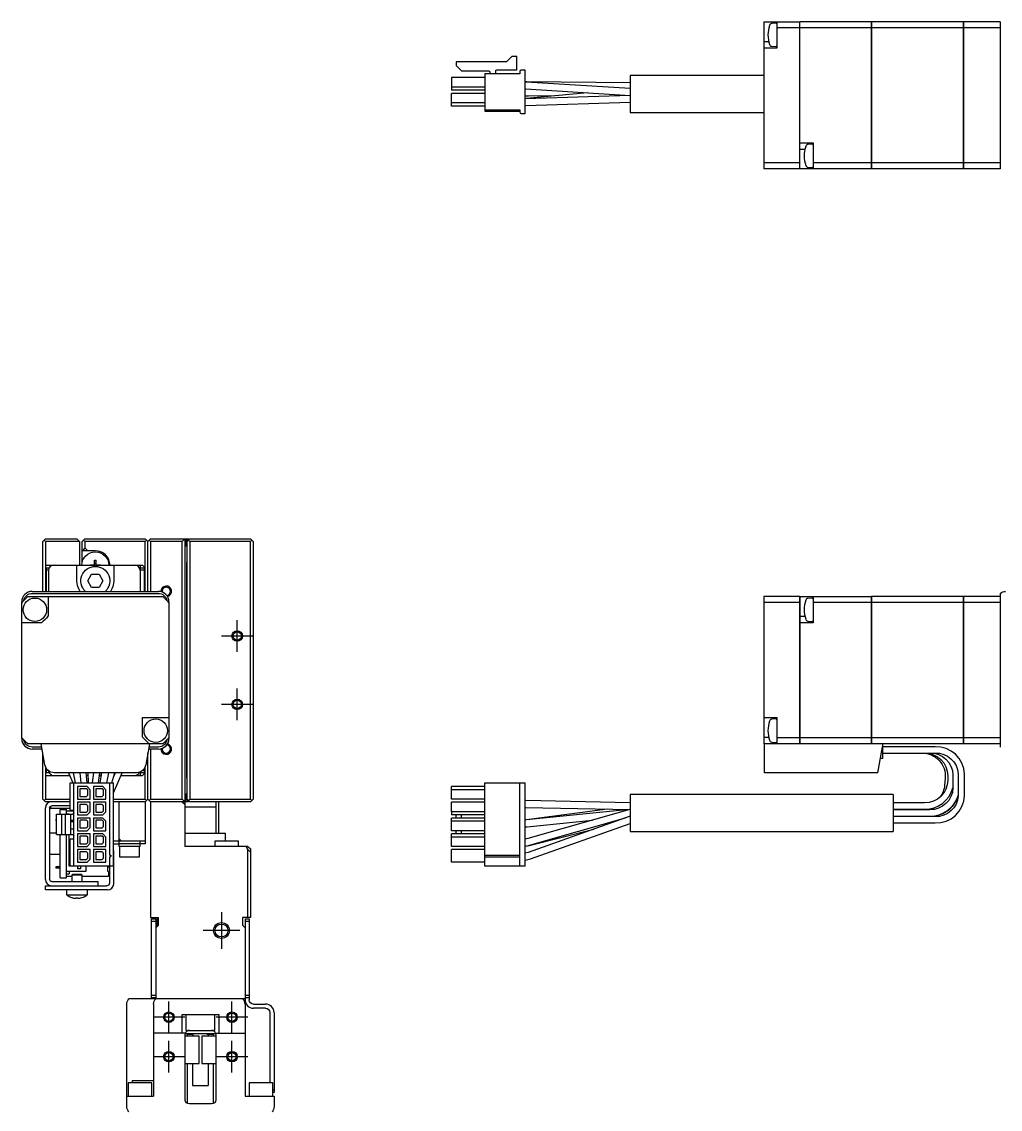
# Model space of a CAD drawing. Extents: x 0 to 695, y -8 to 408.
# Drawn here: x 0 to 186.2, y 200.8 to 407.7 of the extents above; entities that cross this region are included whole.
import ezdxf

# ---------------------------------------------------------------- set-up
doc = ezdxf.new("R2010")
doc.units = 0
doc.header["$LTSCALE"] = 0.5
doc.linetypes.add('CENTER', pattern=[50.8, 31.75, -6.35, 6.35, -6.35])
for name, color, linetype in [('MSM_CENTER', 1, 'CENTER'), ('MSM_CONTINUOUS', 7, 'CONTINUOUS'), ('MSM_NARROW', 5, 'CONTINUOUS')]:
    doc.layers.add(name, color=color, linetype=linetype)

msp = doc.modelspace()

# ---------------------------------------------------------------- linework, layer by layer
at = {"layer": 'MSM_CENTER'}
for p, q in [((41, 287.82), (41, 293.82)), ((44, 290.82), (38, 290.82)), ((41, 274.82), (41, 280.82)), ((44, 277.82), (38, 277.82)), ((38, 238.32), (38, 231.32)), ((41.5, 234.82), (34.5, 234.82)), ((28, 215.32), (28, 221.32)), ((40, 215.32), (40, 221.32)), ((31, 218.32), (25, 218.32)), ((43, 218.32), (37, 218.32)), ((28, 207.82), (28, 213.82)), ((40, 207.82), (40, 213.82)), ((31, 210.82), (25, 210.82)), ((43, 210.82), (37, 210.82))]:
    msp.add_line(p, q, dxfattribs=at)
at = {"layer": 'MSM_CONTINUOUS'}
for p, q in [((141.17, 407.65), (141.17, 379.65)), ((141.17, 407.65), (148.06, 407.65)), ((143.67, 407.65), (143.67, 402.65)), ((148.06, 379.65), (148.06, 407.65)), ((148.07, 407.64), (148.06, 407.64)), ((161.67, 407.65), (148.07, 407.65)), ((148.07, 379.65), (148.07, 407.65)), ((161.67, 379.65), (161.67, 407.65)), ((161.67, 407.64), (161.68, 407.64)), ((161.68, 407.65), (161.68, 379.65)), ((179.17, 407.65), (161.68, 407.65)), ((179.17, 379.65), (179.17, 407.65)), ((179.17, 407.64), (179.18, 407.64)), ((179.18, 407.65), (179.18, 379.65)), ((186.17, 407.65), (179.18, 407.65)), ((186.17, 407.65), (186.17, 379.65)), ((143.47, 407.39), (142.7, 407.32)), ((148.06, 406.5), (143.67, 406.5)), ((148.07, 406.5), (148.06, 406.5)), ((161.67, 406.5), (148.07, 406.5)), ((161.67, 406.5), (161.68, 406.5)), ((179.17, 406.5), (161.68, 406.5)), ((179.17, 406.5), (179.18, 406.5)), ((186.17, 406.5), (179.18, 406.5)), ((141.17, 403.9), (142.12, 403.9)), ((143.67, 402.65), (141.17, 402.65)), ((142.7, 402.99), (143.47, 402.92)), ((92.2, 400.02), (82.66, 400.02)), ((82.66, 400.02), (82.66, 399.32)), ((82.66, 399.32), (83.66, 398.32)), ((93.22, 401.04), (92.2, 400.02)), ((94.22, 401.04), (93.22, 401.04)), ((94.22, 398.51), (94.22, 401.04)), ((83.66, 398.32), (88.79, 398.32)), ((94.75, 397.76), (88.12, 397.76)), ((88.12, 397.76), (88.12, 390.65)), ((89.07, 398.04), (89.07, 397.76)), ((90.22, 397.76), (90.22, 398.36)), ((90.37, 398.51), (94.22, 398.51)), ((94.75, 398.17), (94.75, 397.76)), ((95.77, 398.47), (95.05, 398.47)), ((95.77, 390.19), (95.77, 398.47)), ((115.77, 397.42), (115.77, 390.42)), ((141.17, 397.42), (115.77, 397.42)), ((88.12, 397.03), (81.77, 397.03)), ((81.77, 397.03), (81.77, 394.63)), ((88.12, 395.23), (81.77, 395.23)), ((96.11, 396.2), (95.77, 396.21)), ((95.98, 396.19), (95.77, 396.2)), ((115.77, 394.96), (95.98, 396.19)), ((115.77, 396.05), (96.11, 396.2)), ((88.12, 394.63), (81.77, 394.63)), ((81.77, 391.63), (81.77, 394.03)), ((88.12, 394.03), (81.77, 394.03)), ((95.77, 394.9), (95.9, 394.9)), ((95.77, 394.89), (96.55, 394.86)), ((96.44, 393.51), (95.77, 393.51)), ((96.05, 393.04), (95.77, 393.02)), ((95.85, 393.01), (95.77, 393.01)), ((115.77, 393.65), (95.85, 393.01)), ((95.9, 394.9), (115.76, 393.65)), ((107.62, 394.16), (96.05, 393.04)), ((101.3, 393.55), (96.44, 393.51)), ((88.12, 392.23), (81.77, 392.23)), ((88.12, 391.63), (81.77, 391.63)), ((95.77, 391.71), (95.89, 391.71)), ((95.89, 391.71), (115.77, 392.35)), ((88.12, 390.9), (94.75, 390.9)), ((88.12, 390.65), (94.75, 390.65)), ((94.75, 390.9), (94.75, 390.49)), ((95.05, 390.19), (95.77, 390.19)), ((115.77, 390.42), (141.17, 390.42)), ((148.07, 384.65), (150.57, 384.65)), ((148.07, 383.4), (149.01, 383.4)), ((150.36, 384.39), (149.59, 384.32)), ((150.57, 384.65), (150.57, 379.65)), ((148.06, 380.81), (141.17, 380.81)), ((148.07, 380.82), (148.06, 380.82)), ((161.67, 380.81), (150.57, 380.81)), ((161.67, 380.82), (161.68, 380.82)), ((179.17, 380.81), (161.68, 380.81)), ((179.17, 380.82), (179.18, 380.82)), ((186.17, 380.81), (179.18, 380.81)), ((148.06, 379.65), (141.17, 379.65)), ((148.07, 379.66), (148.06, 379.66)), ((161.67, 379.65), (148.07, 379.65)), ((149.59, 379.99), (150.36, 379.92)), ((161.67, 379.66), (161.68, 379.66)), ((179.17, 379.65), (161.68, 379.65)), ((179.17, 379.66), (179.18, 379.66)), ((186.17, 379.65), (179.18, 379.65)), ((4, 308.82), (4.25, 309.07)), ((4, 299.32), (4, 308.82)), ((4.25, 309.07), (4.5, 309.32)), ((4.25, 309.07), (4.5, 308.82)), ((4.5, 309.32), (10.5, 309.32)), ((11, 308.82), (4.5, 308.82)), ((4.5, 308.82), (4.5, 299.32)), ((10.5, 309.32), (11, 308.82)), ((11, 308.82), (11, 304.32)), ((11.5, 308.82), (11.75, 309.07)), ((11.5, 304.93), (11.5, 308.82)), ((12, 309.32), (11.75, 309.07)), ((11.75, 309.07), (12, 308.82)), ((12, 309.32), (23.5, 309.32)), ((12, 308.82), (12, 307.62)), ((23.5, 308.82), (12, 308.82)), ((24, 308.82), (23.5, 309.32)), ((23.5, 308.82), (23.75, 309.07)), ((23.5, 299.32), (23.5, 308.82)), ((24.5, 309.32), (24, 308.82)), ((24, 299.32), (24, 308.82)), ((24.5, 308.82), (24.25, 309.07)), ((24.5, 309.32), (31.7, 309.32)), ((24.5, 308.82), (24.5, 299.32)), ((30.5, 308.82), (24.5, 308.82)), ((31, 309.32), (30.5, 308.82)), ((30.5, 259.82), (30.5, 308.82)), ((31, 309.32), (31, 250.82)), ((31.2, 309.32), (31.2, 307.92)), ((31.4, 308.92), (31.4, 308.22)), ((31.75, 309.07), (31.5, 308.82)), ((31.5, 259.82), (31.5, 308.82)), ((31.7, 309.32), (31.8, 309.22)), ((31.7, 309.22), (31.9, 309.22)), ((32, 309.32), (31.75, 309.07)), ((31.75, 309.07), (32, 308.82)), ((32, 309.32), (43.5, 309.32)), ((32, 308.82), (32, 259.82)), ((43.5, 308.82), (32, 308.82)), ((43.75, 309.07), (43.5, 309.32)), ((43.5, 308.82), (43.75, 309.07)), ((43.5, 259.82), (43.5, 308.82)), ((44, 308.82), (43.75, 309.07)), ((44, 308.82), (44, 259.82)), ((14, 307.02), (11.5, 307.02)), ((12, 307.62), (11.58, 307.02)), ((12.6, 307.02), (12, 307.62)), ((31.5, 307.92), (31.2, 307.92)), ((4.5, 304.32), (23, 304.32)), ((5.5, 304.32), (5.5, 304.12)), ((10.5, 301.32), (10.5, 304.32)), ((13, 304.37), (13.8, 304.37)), ((13, 304.37), (13, 304.32)), ((13.54, 304.32), (13.53, 304.37)), ((13.86, 305.22), (14.15, 305.22)), ((13.86, 304.43), (13.86, 305.22)), ((14.15, 304.69), (13.86, 304.69)), ((14.15, 304.43), (14.15, 305.22)), ((14.21, 304.37), (15, 304.37)), ((14.46, 304.32), (14.47, 304.37)), ((15, 304.37), (15, 304.32)), ((17.5, 304.32), (17.5, 301.32)), ((22.5, 304.32), (22.5, 303.32)), ((23.5, 303.82), (23, 304.32)), ((31.39, 263.82), (31.39, 304.82)), ((31.39, 304.82), (31.5, 304.82)), ((4.7, 303.82), (5.23, 303.82)), ((4.7, 299.32), (4.7, 303.82)), ((5.1, 303.32), (4.7, 303.32)), ((5.1, 303.32), (5.1, 299.32)), ((12.56, 301.32), (13.28, 302.57)), ((13.28, 302.57), (14.72, 302.57)), ((14.72, 302.57), (15.44, 301.32)), ((22.5, 303.82), (23.3, 303.82)), ((23.3, 303.32), (22.5, 303.32)), ((22.5, 303.32), (22.5, 299.32)), ((23.3, 303.82), (23.3, 299.32)), ((13.28, 300.07), (12.56, 301.32)), ((14.72, 300.07), (13.28, 300.07)), ((15.44, 301.32), (14.72, 300.07)), ((1.15, 298.32), (26.84, 298.32)), ((2, 299.32), (26, 299.32)), ((2, 298.94), (26, 298.94)), ((5, 298.32), (5, 294.57)), ((148.06, 298.32), (141.17, 298.32)), ((141.17, 298.32), (141.17, 270.32)), ((148.06, 270.32), (148.06, 298.32)), ((148.07, 298.31), (148.06, 298.31)), ((148.07, 298.32), (148.07, 270.32)), ((148.07, 298.32), (161.67, 298.32)), ((150.36, 298.05), (149.59, 297.98)), ((150.57, 298.32), (150.57, 293.32)), ((161.67, 270.32), (161.67, 298.32)), ((161.67, 298.31), (161.68, 298.31)), ((161.68, 298.32), (161.68, 270.32)), ((179.17, 298.32), (161.68, 298.32)), ((179.17, 270.32), (179.17, 298.32)), ((179.17, 298.31), (179.18, 298.31)), ((179.18, 298.32), (179.18, 270.32)), ((186.17, 298.32), (179.18, 298.32)), ((186.17, 298.94), (186.17, 269.7)), ((0, 271.32), (0, 297.32)), ((28, 297.32), (28, 271.32)), ((148.06, 297.17), (141.17, 297.17)), ((148.07, 297.16), (148.06, 297.16)), ((161.67, 297.17), (150.57, 297.17)), ((161.67, 297.16), (161.68, 297.16)), ((179.17, 297.17), (161.68, 297.17)), ((179.17, 297.16), (179.18, 297.16)), ((186.17, 297.17), (179.18, 297.17)), ((148.07, 294.57), (149.01, 294.57)), ((3.75, 293.32), (0, 293.32)), ((150.57, 293.32), (148.07, 293.32)), ((149.59, 293.66), (150.36, 293.59)), ((23, 275.32), (28, 275.32)), ((23, 271.57), (23, 275.32)), ((141.17, 275.32), (143.67, 275.32)), ((143.67, 275.32), (143.67, 270.32)), ((143.47, 275.05), (142.7, 274.98)), ((141.17, 271.57), (142.12, 271.57)), ((148.06, 271.48), (143.67, 271.48)), ((148.07, 271.48), (148.06, 271.48)), ((161.67, 271.48), (148.07, 271.48)), ((161.67, 271.48), (161.68, 271.48)), ((179.17, 271.48), (161.68, 271.48)), ((179.17, 271.48), (179.18, 271.48)), ((186.17, 271.48), (179.18, 271.48)), ((26.85, 270.32), (1.15, 270.32)), ((3.81, 269.7), (2, 269.7)), ((3.88, 269.32), (2, 269.32)), ((4.41, 266.31), (3.7, 270.32)), ((24.3, 270.32), (23.59, 266.31)), ((26, 269.32), (24.12, 269.32)), ((26, 269.7), (24.19, 269.7)), ((24.5, 269.32), (24.5, 259.82)), ((179.17, 270.32), (141.17, 270.32)), ((141.27, 270.32), (141.27, 264.82)), ((142.7, 270.66), (143.47, 270.59)), ((148.07, 270.33), (148.06, 270.33)), ((161.67, 270.33), (161.68, 270.33)), ((162.91, 264.82), (163.77, 269.72)), ((163.77, 270.32), (163.77, 267.52)), ((173.77, 269.77), (163.77, 269.77)), ((179.17, 270.33), (179.18, 270.33)), ((186.17, 270.32), (179.18, 270.32)), ((4, 259.82), (4, 268.62)), ((24, 259.82), (24, 268.62)), ((163.77, 267.52), (163.39, 267.52)), ((163.77, 268.57), (173.77, 268.57)), ((171.29, 268.57), (171.53, 268.57)), ((4.5, 265.97), (4.5, 259.82)), ((4.7, 264.82), (4.7, 265.6)), ((4.7, 265.32), (4.94, 265.32)), ((5.23, 264.82), (4.7, 264.82)), ((21.82, 264.82), (6.18, 264.82)), ((8.9, 264.82), (9.7, 262.92)), ((10.25, 262.92), (9.83, 264.82)), ((11.06, 264.82), (11.22, 262.92)), ((12.43, 262.92), (12.27, 264.82)), ((12.59, 264.82), (12.63, 262.92)), ((13.66, 264.82), (13.39, 262.92)), ((14.6, 262.92), (14.88, 264.82)), ((14.89, 262.92), (15.26, 264.82)), ((16.48, 264.82), (16.11, 262.9)), ((17.12, 262.92), (17.73, 264.82)), ((17.47, 260.97), (19.1, 264.82)), ((17.79, 264.8), (17.53, 264.19)), ((22.5, 264.95), (22.5, 264.32)), ((23.3, 264.82), (22.5, 264.82)), ((23, 264.32), (23.5, 264.82)), ((23.06, 265.32), (23.3, 265.32)), ((23.3, 265.6), (23.3, 264.82)), ((23.5, 259.82), (23.5, 265.97)), ((162.91, 264.82), (141.27, 264.82)), ((4.5, 264.32), (9.11, 264.32)), ((5.5, 264.52), (5.5, 264.32)), ((9.19, 257.73), (9.19, 262.92)), ((9.19, 262.92), (17.47, 262.92)), ((9.9, 247.07), (9.9, 262.92)), ((12.6, 264.32), (12.31, 264.32)), ((15.16, 264.32), (14.8, 264.32)), ((14.8, 264.28), (15, 264.28)), ((15, 264.32), (15, 264.28)), ((16.76, 249.15), (16.76, 262.92)), ((17.47, 247.07), (17.47, 262.92)), ((17.57, 264.32), (17.59, 264.32)), ((18.89, 264.32), (23, 264.32)), ((31.39, 263.82), (31.5, 263.82)), ((88.12, 247.07), (88.12, 262.92)), ((88.12, 262.92), (95.77, 262.92)), ((94.75, 247.07), (94.75, 262.92)), ((95.77, 247.07), (95.77, 262.92)), ((175.7, 263.8), (175.58, 262.42)), ((176.17, 264.26), (176.17, 263.38)), ((177.17, 264.41), (177.17, 261.93)), ((178.17, 264.57), (178.17, 260.47)), ((179.37, 260.47), (179.37, 264.57)), ((10.63, 262.2), (10.63, 259.8)), ((12.43, 262.2), (10.63, 262.2)), ((12.33, 261.79), (11.08, 261.79)), ((11.08, 261.79), (11.08, 260.32)), ((12.58, 261.54), (12.33, 261.79)), ((12.43, 262.2), (13.03, 261.6)), ((12.58, 260.57), (12.58, 261.54)), ((13.03, 259.8), (13.03, 261.6)), ((13.63, 262.2), (13.63, 259.8)), ((15.43, 262.2), (13.63, 262.2)), ((15.33, 261.79), (14.08, 261.79)), ((14.08, 261.79), (14.08, 260.32)), ((15.58, 261.54), (15.33, 261.79)), ((16.03, 261.6), (15.43, 262.2)), ((15.58, 260.57), (15.58, 261.54)), ((16.03, 259.8), (16.03, 261.6)), ((31.2, 259.32), (31.2, 260.72)), ((31.5, 260.72), (31.2, 260.72)), ((81.77, 261.6), (81.77, 262.2)), ((88.12, 262.2), (81.77, 262.2)), ((88.12, 261.6), (81.77, 261.6)), ((81.77, 259.8), (81.77, 261.6)), ((115.77, 260.67), (115.77, 253.67)), ((165.77, 260.67), (115.77, 260.67)), ((165.77, 260.67), (165.77, 253.67)), ((4.25, 259.57), (4, 259.82)), ((4.5, 259.82), (4.25, 259.57)), ((4.5, 259.32), (4.25, 259.57)), ((4.5, 259.82), (9.19, 259.82)), ((9.19, 259.32), (4.5, 259.32)), ((10.63, 259.8), (13.03, 259.8)), ((10.63, 259.2), (10.63, 256.8)), ((13.03, 259.2), (10.63, 259.2)), ((11.08, 260.32), (12.33, 260.32)), ((12.33, 258.79), (11.08, 258.79)), ((11.08, 258.79), (11.08, 257.32)), ((12.33, 260.32), (12.58, 260.57)), ((12.58, 258.54), (12.33, 258.79)), ((13.03, 257.4), (13.03, 259.2)), ((13.63, 259.8), (16.03, 259.8)), ((13.63, 259.2), (13.63, 256.8)), ((16.03, 259.2), (13.63, 259.2)), ((14.08, 260.32), (15.33, 260.32)), ((15.33, 258.79), (14.08, 258.79)), ((14.08, 258.79), (14.08, 257.32)), ((15.33, 260.32), (15.58, 260.57)), ((15.58, 258.54), (15.33, 258.79)), ((16.03, 257.4), (16.03, 259.2)), ((17.47, 259.82), (23.5, 259.82)), ((23.5, 259.32), (17.47, 259.32)), ((18.5, 259.32), (18.5, 250.82)), ((23.75, 259.57), (23.5, 259.82)), ((23.5, 259.32), (23.75, 259.57)), ((23.5, 259.32), (23.5, 251.32)), ((24, 259.82), (23.75, 259.57)), ((24, 259.82), (24.25, 259.57)), ((24.25, 259.57), (24.5, 259.82)), ((24.25, 259.57), (24.5, 259.32)), ((24.5, 259.82), (30.5, 259.82)), ((31.7, 259.32), (24.5, 259.32)), ((24.5, 259.32), (24.5, 237.32)), ((30.5, 259.82), (31, 259.32)), ((30.5, 259.32), (31, 258.82)), ((31.4, 260.42), (31.4, 259.72)), ((31.5, 259.82), (31.75, 259.57)), ((31.8, 259.42), (31.7, 259.32)), ((31.9, 259.42), (31.7, 259.42)), ((32, 259.82), (31.75, 259.57)), ((31.75, 259.57), (32, 259.32)), ((32, 259.82), (43.5, 259.82)), ((43.5, 259.32), (32, 259.32)), ((37, 253.32), (37, 259.32)), ((37.5, 253.32), (37.5, 259.32)), ((43.75, 259.57), (43.5, 259.82)), ((43.5, 259.32), (43.75, 259.57)), ((43.75, 259.57), (44, 259.82)), ((88.12, 259.8), (81.77, 259.8)), ((81.77, 257.4), (81.77, 259.2)), ((88.12, 259.2), (81.77, 259.2)), ((95.88, 259.52), (95.77, 259.52)), ((115.77, 259.12), (95.88, 259.52)), ((171.77, 259.07), (165.77, 259.07)), ((178.16, 260.47), (178.17, 260.51)), ((4.5, 244.52), (4.5, 258.12)), ((5.3, 258.12), (5.3, 244.52)), ((5.5, 258.47), (5.5, 258.02)), ((9.19, 258.02), (5.5, 258.02)), ((9.19, 258.52), (5.7, 258.52)), ((6.62, 253.07), (6.62, 256.93)), ((6.62, 256.93), (9.65, 256.93)), ((7.3, 257.82), (8.5, 257.82)), ((7.3, 256.93), (7.3, 257.82)), ((7.64, 253.07), (7.64, 256.93)), ((8.34, 253.07), (8.34, 256.93)), ((8.5, 256.93), (8.5, 257.82)), ((8.5, 257.57), (9.9, 257.57)), ((8.5, 257.03), (9.05, 257.03)), ((9.05, 257.03), (9.05, 256.93)), ((9.19, 257.73), (9.9, 257.73)), ((9.34, 253.07), (9.34, 256.93)), ((10.63, 256.8), (12.43, 256.8)), ((11.08, 257.32), (12.33, 257.32)), ((12.33, 257.32), (12.58, 257.57)), ((12.43, 256.8), (13.03, 257.4)), ((12.58, 257.57), (12.58, 258.54)), ((13.63, 256.8), (15.43, 256.8)), ((14.08, 257.32), (15.33, 257.32)), ((15.33, 257.32), (15.58, 257.57)), ((16.03, 257.4), (15.43, 256.8)), ((15.58, 257.57), (15.58, 258.54)), ((31, 258.32), (37, 258.32)), ((81.77, 257.4), (81.77, 256.8)), ((88.12, 257.4), (81.77, 257.4)), ((88.12, 256.8), (81.77, 256.8)), ((82.66, 256.2), (82.66, 256.8)), ((83.66, 256.2), (83.66, 256.8)), ((95.77, 258.22), (95.86, 258.22)), ((95.77, 258.22), (95.92, 258.22)), ((95.86, 258.22), (115.77, 257.82)), ((111.47, 257.91), (96.02, 255.86)), ((115.65, 257.81), (96.05, 255.85)), ((115.69, 257.82), (96.27, 252.29)), ((115.77, 256.56), (96.37, 249.67)), ((165.77, 257.87), (172.77, 257.87)), ((172.77, 257.77), (165.77, 257.77)), ((165.77, 256.57), (172.77, 256.57)), ((173.49, 257.92), (172.27, 257.77)), ((172.77, 257.87), (173.48, 257.93)), ((173.48, 257.93), (173.51, 257.93)), ((173.51, 257.93), (173.49, 257.92)), ((6.5, 255.95), (6.5, 255.7)), ((6.62, 255.95), (6.5, 255.95)), ((6.62, 255.7), (6.5, 255.7)), ((9.34, 255.83), (9.9, 255.83)), ((9.34, 255.57), (9.9, 255.57)), ((10.63, 256.2), (10.63, 253.8)), ((13.03, 256.2), (10.63, 256.2)), ((12.33, 255.79), (11.08, 255.79)), ((11.08, 255.79), (11.08, 254.32)), ((12.58, 255.54), (12.33, 255.79)), ((12.33, 254.32), (12.58, 254.57)), ((12.58, 254.57), (12.58, 255.54)), ((13.03, 254.4), (13.03, 256.2)), ((13.63, 256.2), (13.63, 253.8)), ((15.43, 256.2), (13.63, 256.2)), ((15.33, 255.79), (14.08, 255.79)), ((14.08, 255.79), (14.08, 254.32)), ((15.58, 255.54), (15.33, 255.79)), ((15.33, 254.32), (15.58, 254.57)), ((16.03, 255.6), (15.43, 256.2)), ((15.58, 254.57), (15.58, 255.54)), ((16.03, 253.8), (16.03, 255.6)), ((88.12, 256.2), (81.77, 256.2)), ((81.77, 255.6), (81.77, 256.2)), ((88.12, 255.6), (81.77, 255.6)), ((81.77, 253.8), (81.77, 255.6)), ((96.05, 255.85), (95.77, 255.83)), ((95.77, 254.53), (96.18, 254.56)), ((96.18, 254.56), (108.59, 255.8)), ((96.62, 251.04), (114.84, 256.23)), ((96.81, 248.45), (115.77, 255.18)), ((173.77, 256.47), (165.77, 256.47)), ((165.77, 255.27), (173.77, 255.27)), ((6.62, 253.32), (5.3, 253.32)), ((6.62, 253.07), (9.65, 253.07)), ((7.3, 244.82), (7.3, 253.07)), ((8.5, 244.82), (8.5, 253.07)), ((9, 247.07), (9, 253.07)), ((9.34, 254.18), (9.9, 254.18)), ((10.63, 253.8), (12.43, 253.8)), ((10.63, 253.2), (10.63, 250.8)), ((13.03, 253.2), (10.63, 253.2)), ((11.08, 254.32), (12.33, 254.32)), ((12.33, 252.79), (11.08, 252.79)), ((11.08, 252.79), (11.08, 251.32)), ((12.58, 252.54), (12.33, 252.79)), ((12.43, 253.8), (13.03, 254.4)), ((12.58, 251.57), (12.58, 252.54)), ((13.03, 251.4), (13.03, 253.2)), ((13.63, 253.8), (16.03, 253.8)), ((13.63, 253.2), (13.63, 250.8)), ((15.43, 253.2), (13.63, 253.2)), ((14.08, 254.32), (15.33, 254.32)), ((15.33, 252.79), (14.08, 252.79)), ((14.08, 252.79), (14.08, 251.32)), ((15.58, 252.54), (15.33, 252.79)), ((16.03, 252.6), (15.43, 253.2)), ((15.58, 251.57), (15.58, 252.54)), ((16.03, 250.8), (16.03, 252.6)), ((31, 253.32), (38.75, 253.32)), ((38.75, 251.82), (38.75, 253.32)), ((88.12, 253.8), (81.77, 253.8)), ((88.12, 253.2), (81.77, 253.2)), ((81.77, 252.6), (81.77, 253.2)), ((81.77, 250.8), (81.77, 252.6)), ((88.12, 252.6), (81.77, 252.6)), ((82.66, 253.2), (82.66, 253.8)), ((83.66, 253.2), (83.66, 253.8)), ((96.54, 250.99), (108.85, 254.1)), ((115.77, 253.67), (165.77, 253.67)), ((9.19, 247.07), (9.19, 252.27)), ((9.19, 252.27), (9.9, 252.27)), ((10.63, 250.8), (12.43, 250.8)), ((11.08, 251.32), (12.33, 251.32)), ((12.33, 251.32), (12.58, 251.57)), ((12.43, 250.8), (13.03, 251.4)), ((13.63, 250.8), (16.03, 250.8)), ((14.08, 251.32), (15.33, 251.32)), ((15.33, 251.32), (15.58, 251.57)), ((23.5, 251.82), (17.47, 251.82)), ((17.47, 251.32), (18.5, 251.32)), ((19, 251.82), (18.5, 252.32)), ((22.5, 251.32), (18.5, 251.32)), ((22.5, 250.82), (18.5, 250.82)), ((18.6, 250.82), (18.6, 248.82)), ((22.4, 248.82), (22.4, 250.82)), ((22.5, 250.82), (22.5, 251.82)), ((23.5, 251.32), (22.5, 251.32)), ((43, 250.82), (31, 250.82)), ((41.25, 251.82), (36.75, 251.82)), ((36.75, 251.82), (36.75, 250.82)), ((41.25, 250.82), (41.25, 251.82)), ((43, 250.21), (42.69, 250.82)), ((43, 250.82), (43.5, 250.32)), ((43.5, 250.32), (43.5, 237.32)), ((88.12, 250.8), (81.77, 250.8)), ((96.27, 252.29), (95.77, 252.18)), ((95.77, 250.86), (96.62, 251.04)), ((95.77, 250.85), (96.54, 250.99)), ((5.3, 249.32), (7.3, 249.32)), ((10.63, 250.2), (10.63, 247.8)), ((13.03, 250.2), (10.63, 250.2)), ((12.33, 249.79), (11.08, 249.79)), ((11.08, 249.79), (11.08, 248.32)), ((11.08, 248.32), (12.33, 248.32)), ((12.58, 249.54), (12.33, 249.79)), ((12.33, 248.32), (12.58, 248.57)), ((12.43, 247.8), (13.03, 248.4)), ((12.58, 248.57), (12.58, 249.54)), ((13.03, 248.4), (13.03, 250.2)), ((16.03, 250.2), (13.63, 250.2)), ((13.63, 250.2), (13.63, 247.8)), ((15.33, 249.79), (14.08, 249.79)), ((14.08, 249.79), (14.08, 248.32)), ((14.08, 248.32), (15.33, 248.32)), ((15.58, 249.54), (15.33, 249.79)), ((15.33, 248.32), (15.58, 248.57)), ((15.58, 248.57), (15.58, 249.54)), ((16.03, 247.8), (16.03, 250.2)), ((16.76, 249.15), (16.86, 249.15)), ((16.86, 248.85), (16.76, 248.85)), ((16.76, 247.07), (16.76, 248.85)), ((17.47, 250.02), (17.5, 250.02)), ((17.5, 243.72), (17.5, 250.02)), ((18.6, 248.82), (22.4, 248.82)), ((43, 237.32), (43, 250.21)), ((43.5, 249.71), (43, 250.21)), ((81.77, 247.8), (81.77, 250.2)), ((88.12, 250.2), (81.77, 250.2)), ((88.12, 249.15), (94.75, 249.15)), ((88.12, 248.85), (94.75, 248.85)), ((96.37, 249.67), (95.77, 249.51)), ((96.38, 249.67), (95.77, 249.51)), ((95.77, 248.19), (96.81, 248.45)), ((6.5, 246.95), (6.5, 246.7)), ((7.3, 246.95), (6.5, 246.95)), ((7.3, 246.7), (6.5, 246.7)), ((17.47, 247.07), (9, 247.07)), ((10.63, 247.8), (12.43, 247.8)), ((10.65, 246.57), (10.65, 247.07)), ((11.15, 246.57), (10.65, 246.57)), ((11.15, 247.07), (11.15, 246.57)), ((12.2, 247.07), (12.2, 246.07)), ((13.63, 247.8), (16.03, 247.8)), ((16.4, 246.07), (16.4, 247.07)), ((16.4, 246.87), (16.5, 246.87)), ((16.5, 246.87), (16.5, 247.07)), ((16.7, 247.07), (16.7, 243.82)), ((88.12, 247.8), (81.77, 247.8)), ((95.77, 247.07), (88.12, 247.07)), ((5.7, 244.12), (14.5, 244.12)), ((7.3, 244.82), (8.5, 244.82)), ((12.2, 246.07), (8.5, 246.07)), ((8.5, 245.62), (9.05, 245.62)), ((9.5, 245.07), (8.5, 245.07)), ((9.05, 246.07), (9.05, 245.62)), ((9.7, 245.52), (9.5, 245.32)), ((11.5, 245.32), (9.5, 245.32)), ((9.5, 245.32), (9.5, 244.12)), ((9.7, 245.52), (11.3, 245.52)), ((11.5, 245.32), (11.3, 245.52)), ((11.5, 244.12), (11.5, 245.32)), ((16.5, 245.07), (11.5, 245.07)), ((14.5, 244.12), (14.5, 243.32)), ((16.5, 246.07), (16.4, 246.07)), ((16.5, 246.07), (16.5, 245.07)), ((4.5, 242.52), (4.5, 243.32)), ((4.5, 243.32), (16.2, 243.32)), ((16.3, 242.52), (4.5, 242.52)), ((8.5, 242.52), (8.5, 241.62)), ((12.5, 241.62), (12.5, 242.52)), ((8.5, 241.62), (12.5, 241.62)), ((9.55, 241.06), (9.57, 241.06)), ((10.3, 241.06), (10.7, 241.06)), ((10.3, 240.93), (10.3, 241.06)), ((10.7, 241.06), (10.7, 240.93)), ((11.43, 241.06), (11.45, 241.06)), ((24.5, 237.32), (26, 237.32)), ((24.7, 237.02), (25.5, 237.02)), ((24.7, 222.02), (24.7, 237.02)), ((25.5, 236.52), (24.7, 236.52)), ((25.5, 237.02), (25.5, 221.82)), ((26, 235.82), (25.5, 235.32)), ((25.75, 237.32), (25.75, 235.57)), ((26, 235.82), (26, 237.32)), ((43.5, 237.32), (42, 237.32)), ((42, 237.32), (42, 235.82)), ((42.5, 235.32), (42, 235.82)), ((42.5, 237.02), (43.3, 237.02)), ((42.5, 237.02), (42.5, 221.62)), ((43.3, 236.52), (42.5, 236.52)), ((43.3, 237.02), (43.3, 221.62)), ((25.48, 221.82), (20.38, 221.82)), ((24.7, 222.52), (25.5, 222.52)), ((25.5, 222.02), (24.7, 222.02)), ((42.5, 221.82), (25.5, 221.82)), ((42.5, 222.52), (43.3, 222.52)), ((43.3, 222.02), (42.5, 222.02)), ((20, 201.32), (20, 220.82)), ((25.1, 220.82), (25.1, 203.32)), ((42.5, 220.82), (42.5, 203.32)), ((44.1, 220.82), (46.4, 220.82)), ((46.4, 220.02), (44.1, 220.02)), ((30.5, 215.32), (30.5, 218.82)), ((30.5, 218.82), (37.5, 218.82)), ((31.25, 218.82), (31.25, 215.82)), ((36.75, 215.82), (36.75, 218.82)), ((37.5, 218.82), (37.5, 215.32)), ((47.2, 219.22), (47.2, 205.82)), ((48, 219.22), (48, 204.02)), ((31.13, 215.32), (25.1, 215.32)), ((31.12, 215.22), (36.88, 215.22)), ((31.13, 215.32), (31.13, 215.23)), ((31.13, 215.23), (31.16, 215.31)), ((31.25, 215.82), (36.75, 215.82)), ((31.7, 215.22), (31.5, 215.02)), ((32.5, 215.02), (32.87, 215.22)), ((35.13, 215.22), (35.5, 215.02)), ((36.5, 215.02), (36.3, 215.22)), ((36.85, 215.31), (36.87, 215.23)), ((36.87, 215.32), (36.87, 215.23)), ((36.87, 215.32), (42.5, 215.32)), ((31.1, 202.62), (31.1, 215.02)), ((33.75, 214.72), (31.1, 214.72)), ((32.5, 215.02), (31.5, 215.02)), ((31.5, 215.02), (31.5, 214.72)), ((32.5, 215.02), (32.5, 214.72)), ((33.75, 209.52), (33.75, 214.72)), ((34.25, 214.72), (34.25, 209.52)), ((36.9, 214.72), (34.25, 214.72)), ((36.5, 215.02), (35.5, 215.02)), ((35.5, 215.02), (35.5, 214.72)), ((36.5, 214.72), (36.5, 215.02)), ((36.9, 215.02), (36.9, 202.62)), ((31.1, 209.52), (33.75, 209.52)), ((31.5, 209.52), (31.5, 201.93)), ((32.5, 209.52), (32.5, 205.32)), ((34.25, 209.52), (36.9, 209.52)), ((35.5, 209.52), (35.5, 205.32)), ((36.5, 201.93), (36.5, 209.52)), ((24.75, 205.82), (20.25, 205.82)), ((20.25, 205.82), (20.25, 203.32)), ((21.05, 205.82), (21.05, 206.32)), ((21.05, 206.32), (25.1, 206.32)), ((24.75, 203.32), (24.75, 205.82)), ((32.5, 205.32), (35.5, 205.32)), ((47.75, 205.82), (43.25, 205.82)), ((43.25, 205.82), (43.25, 203.32)), ((47.75, 203.32), (47.75, 205.82)), ((20, 203.32), (25.1, 203.32)), ((42.5, 203.32), (48, 203.32)), ((47.75, 204.52), (48, 204.52)), ((48, 204.02), (47.75, 204.02)), ((48, 203.32), (48, 201.32)), ((36.1, 201.82), (31.9, 201.82))]:
    msp.add_line(p, q, dxfattribs=at)
for centre, radius in [((2.5, 295.82), 2.23), ((41, 290.82), 0.783), ((41, 277.82), 0.783), ((25.5, 272.82), 2.23), ((38, 234.82), 1.23), ((28, 218.32), 0.783), ((40, 218.32), 0.783), ((28, 210.82), 0.783), ((40, 210.82), 0.783)]:
    msp.add_circle(centre, radius, dxfattribs=at)
for centre, radius, start, end in [((147.98, 405.15), 6, 162.3708, 197.6292), ((142.74, 406.82), 0.5, 95, 162.3708), ((143.48, 407.19), 0.2, 18.1949, 95), ((142.74, 403.49), 0.5, 197.6292, 265), ((143.48, 403.12), 0.2, 265, 341.8051), ((95.05, 398.17), 0.3, 90, 180), ((95.05, 390.49), 0.3, 180, 270), ((154.87, 382.15), 6, 162.3708, 197.6292), ((149.63, 383.82), 0.5, 95, 162.3708), ((150.37, 384.19), 0.2, 0, 95), ((149.63, 380.49), 0.5, 197.6292, 265), ((150.37, 380.12), 0.2, 265, 0), ((31.7, 308.92), 0.3, 90, 180), ((31.7, 308.22), 0.3, 180, 228.1897), ((14, 304.22), 2.8, 2.0467, 90), ((6.1, 303.32), 1, 90, 180), ((21.5, 303.32), 1, 0, 90), ((27.5, 299.32), 0.783, 276.1559, 190.1043), ((2, 297.32), 2, 90, 180), ((26, 297.32), 2, 0, 90), ((149.63, 297.49), 0.5, 95, 162.3708), ((150.37, 297.85), 0.2, 0, 95), ((154.87, 295.82), 6, 162.3708, 197.6292), ((149.63, 294.15), 0.5, 197.6292, 265), ((150.37, 293.79), 0.2, 265, 360), ((147.98, 272.82), 6, 162.3708, 197.6292), ((142.74, 274.49), 0.5, 95, 162.3708), ((143.48, 274.85), 0.2, 18.1949, 95), ((2, 271.32), 2, 180, 270), ((26, 271.32), 2, 270, 0), ((142.74, 271.15), 0.5, 197.6292, 265), ((27.5, 269.32), 0.783, 169.8957, 83.8441), ((143.48, 270.79), 0.2, 265, 341.8051), ((173.97, 264.36), 5.41, 2.1863, 92.0343), ((6.1, 265.32), 1, 188.5151, 270), ((21.5, 265.32), 1, 270, 336.553), ((31.7, 260.42), 0.3, 131.8103, 180), ((171.8, 263.46), 5.59, 269.7079, 344.0346), ((5.7, 258.12), 1.2, 90, 180), ((31.7, 259.72), 0.3, 180, 270), ((172.85, 262.14), 5.57, 269.2277, 342.6191), ((173.97, 260.67), 5.41, 267.9067, 357.8727), ((5.7, 244.52), 1.2, 180, 270), ((16.3, 243.72), 1.2, 270, 0), ((10.5, 244.12), 3.2, 231.3178, 252.73), ((10.5, 244.12), 3.19, 253.0947, 266.4096), ((10.5, 244.12), 3.19, 273.5904, 286.9053), ((10.5, 244.12), 3.2, 287.27, 308.6822), ((41, 220.82), 1.5, 0, 41.8103), ((44.1, 221.62), 1.6, 180, 270), ((46.4, 219.22), 1.6, 0, 90), ((31.9, 215.02), 0.8, 90, 158.4553), ((36.1, 215.02), 0.801, 21.0892, 89.9292)]:
    msp.add_arc(centre, radius, start, end, dxfattribs=at)
at = {"layer": 'MSM_CONTINUOUS', "extrusion": (0, 0, -1)}
for centre, radius, start, end in [((-88.79, 398.04), 0.28, 90, 180), ((-90.37, 398.36), 0.15, 0, 90), ((-14, 304.22), 2.6, 2.2042, 177.7958), ((-14, 301.32), 2.75, 313.3418, 226.6582), ((-13.8, 304.43), 0.06, 180, 270), ((-14.21, 304.43), 0.06, 270, 0), ((-14, 301.32), 3.5, 325.1501, 0), ((-14, 301.32), 3.5, 180, 214.8499), ((-14, 284.32), 19, 42.5374, 47.4636), ((-2, 297.32), 1.62, 9.7266, 90), ((-26, 297.32), 1.62, 90, 170.2833), ((-14, 284.32), 19, 132.5364, 137.4636), ((-187.17, 297.82), 1.5, 48.1897, 90), ((9.05, 307.37), 19, 222.3336, 227.6664), ((-14, 284.32), 19, 312.5374, 317.4626), ((-2, 271.32), 1.62, 270, 350.2637), ((-37.05, 284.37), 19, 312.3336, 317.6664), ((-26, 271.32), 1.62, 189.7264, 270), ((-14, 284.32), 19, 222.5364, 227.4626), ((-171.33, 264.18), 4.39, 89.8692, 184.9179), ((-171.82, 264.21), 4.36, 89.4143, 179.4108), ((-172.89, 264.29), 4.29, 88.4433, 178.358), ((-173.96, 264.36), 4.22, 87.4296, 177.1458), ((-6.18, 266.62), 1.8, 270, 350), ((-14, 267.32), 2.75, 245.38, 251.9205), ((-21.82, 266.62), 1.8, 190, 270), ((-171.82, 263.43), 4.36, 180.6063, 270.5686), ((-172.89, 262.06), 4.29, 181.6879, 271.5108), ((-171.22, 262.8), 4.37, 185.0458, 217.0419), ((-172.88, 261.92), 5.45, 203.9954, 268.8909), ((-173.96, 260.69), 4.22, 182.931, 272.4936), ((-5.7, 258.12), 0.4, 0, 90), ((-9.65, 257.18), 0.25, 180, 270), ((-9.65, 252.82), 0.25, 90, 180), ((-16.86, 249), 0.15, 90, 270), ((-5.7, 244.52), 0.4, 270, 0), ((-16.2, 243.82), 0.5, 180, 270), ((-21.5, 220.82), 1.5, 0, 41.8103), ((-26.6, 220.82), 1.5, 0, 41.8103), ((-44.1, 221.62), 0.8, 270, 0), ((-46.4, 219.22), 0.8, 90, 180), ((-31.9, 215.02), 0.8, 0, 15.1266), ((-36.1, 215.02), 0.8, 164.8734, 180), ((-21.5, 201.32), 1.5, 318.1897, 0), ((-31.9, 202.62), 0.8, 270, 0), ((-36.1, 202.62), 0.8, 180, 270), ((-46.5, 201.32), 1.5, 180, 221.8103)]:
    msp.add_arc(centre, radius, start, end, dxfattribs=at)
at = {"layer": 'MSM_NARROW'}
for centre, radius in [((41, 290.82), 1), ((41, 277.82), 1), ((38, 234.82), 1.5), ((28, 218.32), 1), ((40, 218.32), 1), ((28, 210.82), 1), ((40, 210.82), 1)]:
    msp.add_circle(centre, radius, dxfattribs=at)
for centre, start, end in [((27.5, 299.32), 282.5884, 183.6717), ((27.5, 269.32), 176.3283, 77.4115)]:
    msp.add_arc(centre, 1, start, end, dxfattribs=at)

doc.saveas('drawing.dxf')
